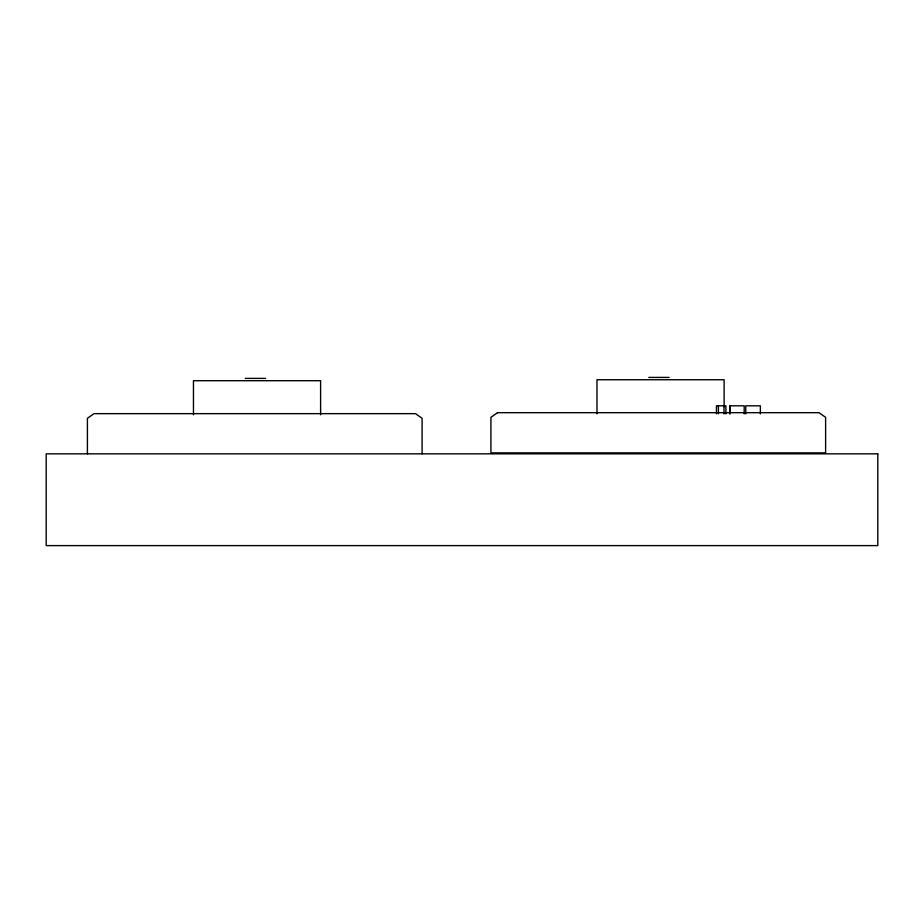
<?xml version="1.0" encoding="UTF-8"?>
<svg xmlns="http://www.w3.org/2000/svg" width="924" height="924" viewBox="0 0 924 924"><rect width="100%" height="100%" fill="white"/><g stroke="black" fill="none" stroke-linecap="round" stroke-linejoin="round"><path stroke-width="1.39" d="M648.775 377.419L669.126 377.419M245.264 378.39L265.604 378.39M760.36 413.86L760.36 405.809L745.76 405.809L745.76 413.86M744.19 413.86L744.19 405.809L729.821 405.809L729.821 413.86M730.006 405.809L730.006 413.86M725.894 413.86L725.894 405.809L716.435 405.809L716.435 413.86M724.116 406.722L724.116 379.741L596.973 379.741L596.973 413.813M723.989 405.809L723.989 413.86M718.398 405.809L718.398 413.86M422.095 453.834L422.095 418.306L415.5 413.652L94.005 413.652L87.41 418.306L87.41 453.834M320.605 414.784L320.605 380.711L193.463 380.711L193.463 414.784M497.528 412.682L490.921 417.325L490.921 452.864L825.617 452.864L825.617 417.325L819.011 412.682L497.528 412.682M877.8 453.834L46.2 453.834L46.2 545.61L877.8 545.61L877.8 453.834"/></g></svg>
